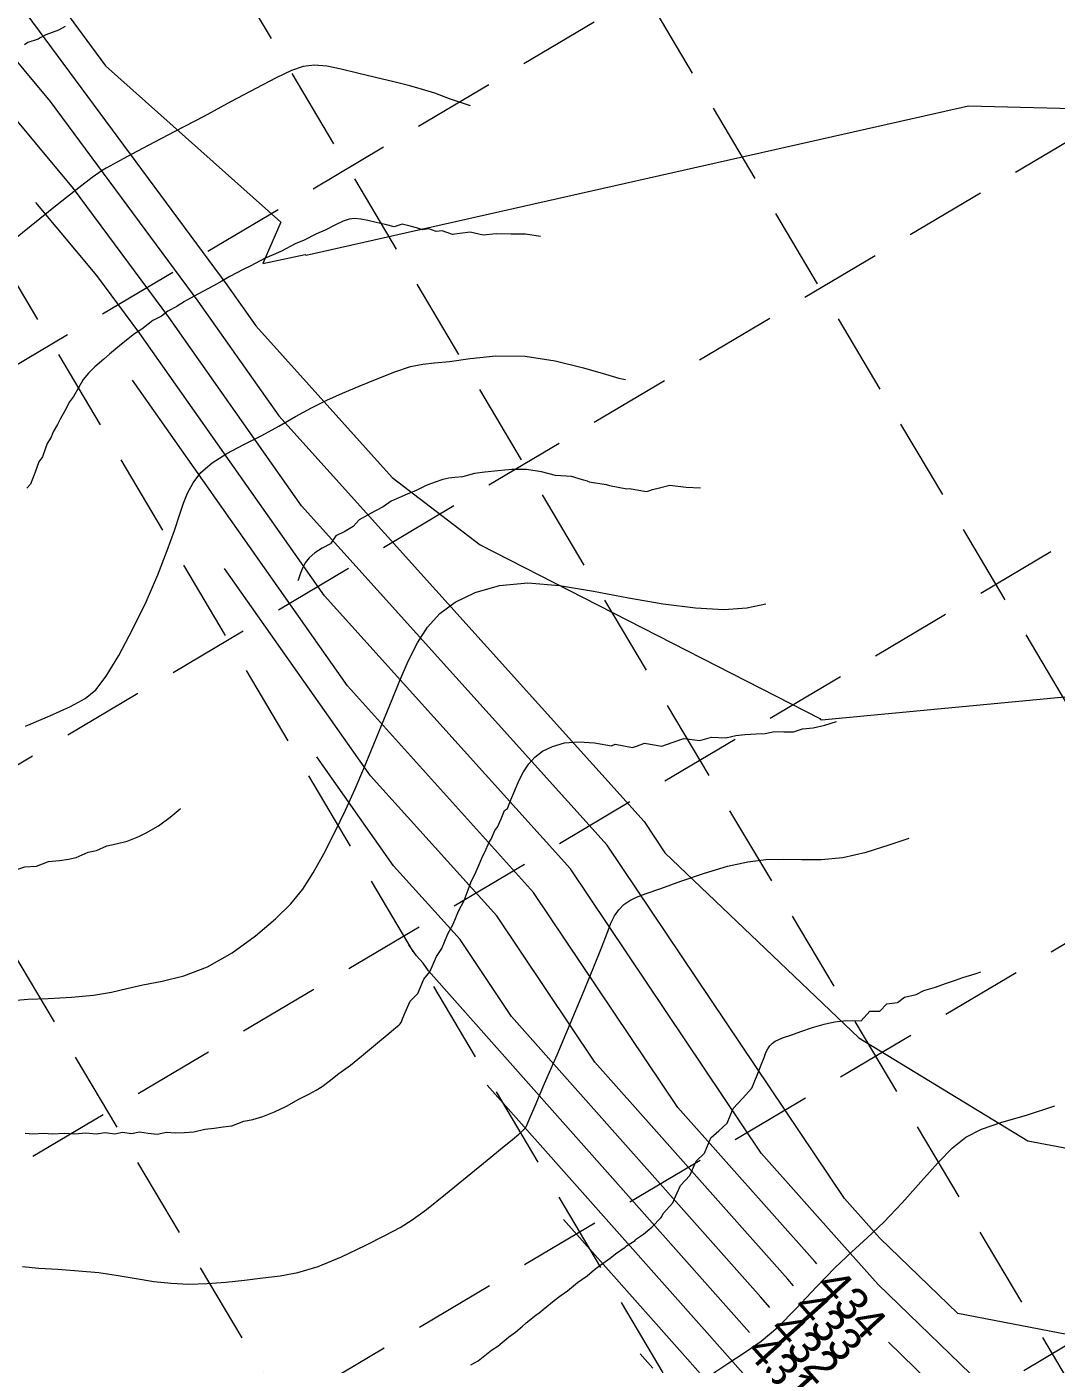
# Model space of a CAD drawing. Header units: inches. Extents: x 2527773 to 2531821, y 6906669 to 6910268.
# Drawn here: x 2529919.7 to 2530079.9, y 6907886.8 to 6908094.8 of the extents above; entities that cross this region are included whole.
import ezdxf
from ezdxf.enums import TextEntityAlignment as Align

# ---------------------------------------------------------------- set-up
doc = ezdxf.new("R2010")
doc.units = ezdxf.units.IN
doc.header["$MEASUREMENT"] = 0
doc.linetypes.add('DGN Style 2', pattern=[85.538802, 51.323281, -34.215521])
doc.linetypes.add('HIDDEN', pattern=[0.009525, 0.00635, -0.003175])
doc.layers.add('GRID', color=254, linetype='HIDDEN')
doc.layers.add('SV-topo-25128(old) - SV-TOPO-CONT-MAJR-LINE', color=253, linetype='DGN Style 2', lineweight=0)
doc.layers.add('SV-topo-25128(old) - SV-TOPO-CONT-MINR-LINE', color=253, linetype='DGN Style 2', lineweight=0)
doc.styles.get("Standard").update_dxf_attribs({"font": 'ARIAL.TTF'})

msp = doc.modelspace()

# ---------------------------------------------------------------- linework, layer by layer
at = {"color": 35, "lineweight": 0}
for p, q in [((2529916.1, 6908110.26), (2529932, 6908088.78)), ((2529901.68, 6908109.16), (2529923.37, 6908083.21)), ((2529919.74, 6908096.74), (2529950.83, 6908054.71)), ((2529927.01, 6908069.69), (2529906, 6908094.81)), ((2529932, 6908088.78), (2529959.27, 6908064.43)), ((2529923.37, 6908083.21), (2529946.33, 6908052.18)), ((2529963.21, 6908059.3), (2530066.21, 6908082.56)), ((2530066.21, 6908082.56), (2530098.28, 6908081.71)), ((2529941.84, 6908049.65), (2529927.01, 6908069.69)), ((2529930.64, 6908056.17), (2529921.16, 6908067.51)), ((2529959.27, 6908064.43), (2529956.43, 6908057.99)), ((2529956.43, 6908057.99), (2529963.01, 6908059.43)), ((2529963.01, 6908059.43), (2529963.11, 6908059.35)), ((2529963.11, 6908059.35), (2529963.21, 6908059.3)), ((2529937.34, 6908047.12), (2529930.64, 6908056.17)), ((2529950.83, 6908054.71), (2529955.34, 6908048.3)), ((2529946.33, 6908052.18), (2529958.92, 6908034.3)), ((2529962.49, 6908020.31), (2529941.84, 6908049.65)), ((2529955.34, 6908048.3), (2529976.59, 6908024.72)), ((2529966.06, 6908006.31), (2529937.34, 6908047.12)), ((2529969.64, 6907992.32), (2529936.17, 6908039.86)), ((2529958.92, 6908034.3), (2530015.74, 6907971.23)), ((2529976.59, 6908024.72), (2529990.25, 6908014.25)), ((2530010.02, 6907967.56), (2529962.49, 6908020.31)), ((2529990.25, 6908014.25), (2530043.06, 6907987.24)), ((2529973.21, 6907978.33), (2529950.5, 6908010.59)), ((2530004.29, 6907963.89), (2529966.06, 6908006.31)), ((2530043.34, 6907987.02), (2530110.18, 6907993.42)), ((2529998.57, 6907960.21), (2529969.64, 6907992.32)), ((2530043.06, 6907987.24), (2530043.2, 6907987.1)), ((2530043.2, 6907987.1), (2530043.34, 6907987.02)), ((2529976.78, 6907964.33), (2529964.83, 6907981.31)), ((2529992.84, 6907956.54), (2529973.21, 6907978.33)), ((2530015.74, 6907971.23), (2530019, 6907966.37)), ((2530046.9, 6907912.59), (2530010.02, 6907967.56)), ((2530019, 6907966.37), (2530049.13, 6907937.61)), ((2529987.12, 6907952.86), (2529976.78, 6907964.33)), ((2530033.96, 6907919.67), (2530004.29, 6907963.89)), ((2530021.02, 6907926.75), (2529998.57, 6907960.21)), ((2530008.08, 6907933.83), (2529992.84, 6907956.54)), ((2529980.36, 6907950.34), (2529979.16, 6907952.04)), ((2529995.14, 6907940.91), (2529987.12, 6907952.86)), ((2529981.4, 6907949.19), (2529980.36, 6907950.34)), ((2529982.2, 6907947.99), (2529981.4, 6907949.19)), ((2530029.69, 6907894.5), (2529982.2, 6907947.99)), ((2530033.89, 6907897.27), (2529995.14, 6907940.91)), ((2530049.13, 6907937.61), (2530075.42, 6907921.58)), ((2530038.09, 6907900.04), (2530008.08, 6907933.83)), ((2530025.49, 6907891.74), (2529991.33, 6907930.22)), ((2530042.28, 6907902.8), (2530021.02, 6907926.75)), ((2530075.42, 6907921.58), (2530081.78, 6907920.36)), ((2530046.48, 6907905.57), (2530033.96, 6907919.67)), ((2530050.68, 6907908.33), (2530046.9, 6907912.59)), ((2530021.29, 6907888.97), (2530003.22, 6907909.32)), ((2530052.39, 6907906.41), (2530050.68, 6907908.33)), ((2530064.52, 6907894.71), (2530052.39, 6907906.41)), ((2530052.15, 6907899.21), (2530046.48, 6907905.57)), ((2530042.61, 6907902.43), (2530042.28, 6907902.8)), ((2530038.97, 6907899.04), (2530038.09, 6907900.04)), ((2530073.89, 6907878.22), (2530052.15, 6907899.21)), ((2530035.33, 6907895.66), (2530033.89, 6907897.27)), ((2530032.14, 6907891.76), (2530029.69, 6907894.5)), ((2530095.24, 6907888.84), (2530064.52, 6907894.71)), ((2530049.3, 6907865.04), (2530025.49, 6907891.74)), ((2530120.05, 6907826.21), (2530053.74, 6907890.24)), ((2530017.1, 6907886.21), (2530015.12, 6907888.43)), ((2530050.69, 6907856.01), (2530021.29, 6907888.97))]:
    msp.add_line(p, q, dxfattribs=at)
at = {"layer": 'GRID', "color": 252, "linetype": 'HIDDEN', "lineweight": 0, "ltscale": 2000}
for p, q in [((2529277.5, 6909343.38), (2530234.61, 6907731.66)), ((2529231.45, 6909316.03), (2530188.56, 6907704.31)), ((2529185.41, 6909288.69), (2530142.52, 6907676.97)), ((2529139.37, 6909261.35), (2530096.48, 6907649.63)), ((2528588.4, 6907252.59), (2531443.09, 6908947.83)), ((2528615.74, 6907206.54), (2531470.43, 6908901.78)), ((2528643.09, 6907160.5), (2531497.77, 6908855.74)), ((2528670.43, 6907114.46), (2531525.11, 6908809.7)), ((2528698.92, 6907068.82), (2531553.61, 6908764.06))]:
    msp.add_line(p, q, dxfattribs=at)
at = {"layer": 'SV-topo-25128(old) - SV-TOPO-CONT-MAJR-LINE', "color": 35, "lineweight": 0}
for p, q in [((2529921.81, 6908093.1), (2529921.53, 6908092.92)), ((2529922.12, 6908093.28), (2529921.81, 6908093.1)), ((2529922.69, 6908093.6), (2529922.12, 6908093.28)), ((2529924.65, 6908094.29), (2529922.69, 6908093.6)), ((2529925.69, 6908094.85), (2529924.65, 6908094.29)), ((2529919.88, 6908092.41), (2529919.36, 6908092.04)), ((2529921.53, 6908092.92), (2529919.88, 6908092.41)), ((2529989.49, 6908006.87), (2529993.27, 6908007.94)), ((2529993.27, 6908007.94), (2529997.67, 6908008.34)), ((2529997.67, 6908008.34), (2530002.6, 6908007.96)), ((2530002.6, 6908007.96), (2530007.87, 6908007.06)), ((2529986.38, 6908005.36), (2529989.49, 6908006.87)), ((2530007.87, 6908007.06), (2530013.31, 6908006)), ((2530013.31, 6908006), (2530018.71, 6908005.08)), ((2529982.08, 6908001.47), (2529983.96, 6908003.56)), ((2529983.96, 6908003.56), (2529986.38, 6908005.36)), ((2530018.71, 6908005.08), (2530023.76, 6908004.46)), ((2530023.76, 6908004.46), (2530028.17, 6908004.23)), ((2530028.17, 6908004.23), (2530031.72, 6908004.46)), ((2530031.72, 6908004.46), (2530034.69, 6908005.08)), ((2529980.5, 6907999), (2529982.08, 6908001.47)), ((2529979.07, 6907996.16), (2529980.5, 6907999)), ((2529977.75, 6907993.15), (2529979.07, 6907996.16)), ((2529976.55, 6907990.22), (2529977.75, 6907993.15)), ((2529975.47, 6907987.55), (2529976.55, 6907990.22)), ((2529974.43, 6907985), (2529975.47, 6907987.55)), ((2529973.35, 6907982.36), (2529974.43, 6907985)), ((2529972.14, 6907979.47), (2529973.35, 6907982.36)), ((2529970.79, 6907976.33), (2529972.14, 6907979.47)), ((2529969.29, 6907973), (2529970.79, 6907976.33)), ((2529967.65, 6907969.57), (2529969.29, 6907973)), ((2529965.95, 6907966.23), (2529967.65, 6907969.57)), ((2529964.28, 6907963.23), (2529965.95, 6907966.23)), ((2529962.65, 6907960.71), (2529964.28, 6907963.23)), ((2529960.81, 6907958.44), (2529962.65, 6907960.71)), ((2529958.44, 6907956.08), (2529960.81, 6907958.44)), ((2529955.31, 6907953.44), (2529958.44, 6907956.08)), ((2529951.67, 6907950.8), (2529955.31, 6907953.44)), ((2529947.85, 6907948.63), (2529951.67, 6907950.8)), ((2529944.16, 6907947.22), (2529947.85, 6907948.63)), ((2529935.3, 6907945.24), (2529937.81, 6907945.82)), ((2529937.81, 6907945.82), (2529940.77, 6907946.39)), ((2529940.77, 6907946.39), (2529944.16, 6907947.22)), ((2529917.56, 6907943.39), (2529919.89, 6907943.58)), ((2529919.89, 6907943.58), (2529923.07, 6907943.73)), ((2529923.07, 6907943.73), (2529926.69, 6907943.92)), ((2529926.69, 6907943.92), (2529930.11, 6907944.22)), ((2529930.11, 6907944.22), (2529932.89, 6907944.68)), ((2529932.89, 6907944.68), (2529935.3, 6907945.24))]:
    msp.add_line(p, q, dxfattribs=at)
at = {"layer": 'SV-topo-25128(old) - SV-TOPO-CONT-MINR-LINE', "color": 35, "lineweight": 0}
for p, q in [((2529964.48, 6908088.86), (2529962.75, 6908088.66)), ((2529966.4, 6908088.69), (2529964.48, 6908088.86)), ((2529958.52, 6908086.89), (2529955.36, 6908085.23)), ((2529960.89, 6908088.02), (2529958.52, 6908086.89)), ((2529962.75, 6908088.66), (2529960.89, 6908088.02)), ((2529968.61, 6908088.24), (2529966.4, 6908088.69)), ((2529971.15, 6908087.63), (2529968.61, 6908088.24)), ((2529973.98, 6908086.96), (2529971.15, 6908087.63)), ((2529976.82, 6908086.29), (2529973.98, 6908086.96)), ((2529955.36, 6908085.23), (2529951.53, 6908083.19)), ((2529979.33, 6908085.66), (2529976.82, 6908086.29)), ((2529981.31, 6908085.1), (2529979.33, 6908085.66)), ((2529983.18, 6908084.49), (2529981.31, 6908085.1)), ((2529951.53, 6908083.19), (2529947.25, 6908080.9)), ((2529985.5, 6908083.64), (2529983.18, 6908084.49)), ((2529988.73, 6908082.54), (2529985.5, 6908083.64)), ((2529947.25, 6908080.9), (2529942.79, 6908078.54)), ((2529942.79, 6908078.54), (2529938.63, 6908076.35)), ((2529938.63, 6908076.35), (2529935.31, 6908074.61)), ((2529935.31, 6908074.61), (2529933.23, 6908073.48)), ((2529931.48, 6908072.47), (2529930.92, 6908072.11)), ((2529932.09, 6908072.84), (2529931.48, 6908072.47)), ((2529933.23, 6908073.48), (2529932.09, 6908072.84)), ((2529929.89, 6908071.37), (2529927.84, 6908069.79)), ((2529930.92, 6908072.11), (2529929.89, 6908071.37)), ((2529927.84, 6908069.79), (2529924.45, 6908067.12)), ((2529924.45, 6908067.12), (2529920.41, 6908063.89)), ((2529920.41, 6908063.89), (2529916.64, 6908060.82)), ((2529967.75, 6908064.03), (2529966.17, 6908063.2)), ((2529968.94, 6908064.59), (2529967.75, 6908064.03)), ((2529969.87, 6908064.91), (2529968.94, 6908064.59)), ((2529970.73, 6908065.01), (2529969.87, 6908064.91)), ((2529971.69, 6908064.93), (2529970.73, 6908065.01)), ((2529972.8, 6908064.7), (2529971.69, 6908064.93)), ((2529974.07, 6908064.4), (2529972.8, 6908064.7)), ((2529975.48, 6908064.06), (2529974.07, 6908064.4)), ((2529976.9, 6908063.73), (2529975.48, 6908064.06)), ((2529978.11, 6908064.13), (2529976.9, 6908063.73)), ((2529979.36, 6908063.82), (2529978.11, 6908064.13)), ((2529964.8, 6908062.65), (2529962.88, 6908061.63)), ((2529966.17, 6908063.2), (2529964.8, 6908062.65)), ((2529980.35, 6908063.54), (2529979.36, 6908063.82)), ((2529981.29, 6908063.23), (2529980.35, 6908063.54)), ((2529982.25, 6908063.43), (2529981.29, 6908063.23)), ((2529983.41, 6908063), (2529982.25, 6908063.43)), ((2529984.33, 6908063.09), (2529983.41, 6908063)), ((2529985.94, 6908062.54), (2529984.33, 6908063.09)), ((2529987.1, 6908062.66), (2529985.94, 6908062.54)), ((2529988.72, 6908062.88), (2529987.1, 6908062.66)), ((2529990.74, 6908062.43), (2529988.72, 6908062.88)), ((2529992.74, 6908062.63), (2529990.74, 6908062.43)), ((2529995.05, 6908062.59), (2529992.74, 6908062.63)), ((2529997.31, 6908062.57), (2529995.05, 6908062.59)), ((2529999.66, 6908062.22), (2529997.31, 6908062.57)), ((2529959.35, 6908059.91), (2529958.05, 6908059.36)), ((2529961.49, 6908061.05), (2529959.35, 6908059.91)), ((2529962.88, 6908061.63), (2529961.49, 6908061.05)), ((2529954.6, 6908057.65), (2529953.39, 6908057.06)), ((2529956.83, 6908058.83), (2529954.6, 6908057.65)), ((2529958.05, 6908059.36), (2529956.83, 6908058.83)), ((2529951.31, 6908055.97), (2529950.08, 6908055.28)), ((2529953.39, 6908057.06), (2529951.31, 6908055.97)), ((2529947.13, 6908053.67), (2529945.79, 6908052.93)), ((2529948.79, 6908054.54), (2529947.13, 6908053.67)), ((2529950.08, 6908055.28), (2529948.79, 6908054.54)), ((2529943.6, 6908051.68), (2529943.08, 6908051.31)), ((2529943.88, 6908051.86), (2529943.6, 6908051.68)), ((2529944.18, 6908052.05), (2529943.88, 6908051.86)), ((2529944.75, 6908052.37), (2529944.18, 6908052.05)), ((2529945.79, 6908052.93), (2529944.75, 6908052.37)), ((2529940.67, 6908049.82), (2529939.34, 6908049.13)), ((2529941.69, 6908050.61), (2529940.67, 6908049.82)), ((2529943.08, 6908051.31), (2529941.69, 6908050.61)), ((2529937.64, 6908047.79), (2529936.5, 6908047.08)), ((2529939.34, 6908049.13), (2529937.64, 6908047.79)), ((2529934.48, 6908045.46), (2529932.59, 6908043.93)), ((2529936.5, 6908047.08), (2529934.48, 6908045.46)), ((2529931.73, 6908043.16), (2529930.33, 6908041.97)), ((2529932.59, 6908043.93), (2529931.73, 6908043.16)), ((2529985.48, 6908042.78), (2529988.71, 6908043.23)), ((2529988.71, 6908043.23), (2529992.71, 6908043.63)), ((2529992.71, 6908043.63), (2529997.23, 6908043.59)), ((2529997.23, 6908043.59), (2530001.94, 6908042.88)), ((2529930.33, 6908041.97), (2529929.33, 6908040.97)), ((2529974.24, 6908040.08), (2529976.99, 6908041.17)), ((2529976.99, 6908041.17), (2529979.4, 6908041.98)), ((2529979.4, 6908041.98), (2529981.32, 6908042.37)), ((2529981.32, 6908042.37), (2529983.16, 6908042.55)), ((2529983.16, 6908042.55), (2529985.48, 6908042.78)), ((2530001.94, 6908042.88), (2530006.31, 6908041.8)), ((2530006.31, 6908041.8), (2530009.73, 6908040.78)), ((2529928.53, 6908039.95), (2529927.76, 6908038.7)), ((2529929.33, 6908040.97), (2529928.53, 6908039.95)), ((2529968.86, 6908037.83), (2529971.46, 6908038.92)), ((2529971.46, 6908038.92), (2529974.24, 6908040.08)), ((2530009.73, 6908040.78), (2530011.8, 6908040.18)), ((2530011.8, 6908040.18), (2530012.88, 6908039.97)), ((2529927, 6908037.31), (2529926.39, 6908036.51)), ((2529927.76, 6908038.7), (2529927, 6908037.31)), ((2529966.41, 6908036.76), (2529968.86, 6908037.83)), ((2529925.65, 6908035.11), (2529924.94, 6908033.79)), ((2529926.39, 6908036.51), (2529925.65, 6908035.11)), ((2529961.53, 6908034.22), (2529964, 6908035.59)), ((2529964, 6908035.59), (2529966.41, 6908036.76)), ((2529924.51, 6908032.99), (2529923.84, 6908031.82)), ((2529924.94, 6908033.79), (2529924.51, 6908032.99)), ((2529956.28, 6908031.26), (2529958.96, 6908032.74)), ((2529958.96, 6908032.74), (2529961.53, 6908034.22)), ((2529923.52, 6908031.03), (2529922.89, 6908030.04)), ((2529923.84, 6908031.82), (2529923.52, 6908031.03)), ((2529953.5, 6908029.85), (2529956.28, 6908031.26)), ((2529922.58, 6908029.12), (2529922.19, 6908027.93)), ((2529922.89, 6908030.04), (2529922.58, 6908029.12)), ((2529950.84, 6908028.47), (2529953.5, 6908029.85)), ((2529921.6, 6908027.15), (2529921.04, 6908025.58)), ((2529922.19, 6908027.93), (2529921.6, 6908027.15)), ((2529946.83, 6908025.51), (2529948.55, 6908027.04)), ((2529948.55, 6908027.04), (2529950.84, 6908028.47)), ((2529921.04, 6908025.58), (2529920.3, 6908023.7)), ((2529945.6, 6908023.91), (2529946.83, 6908025.51)), ((2529920.3, 6908023.7), (2529919.73, 6908023.1)), ((2529944.09, 6908020.72), (2529944.74, 6908022.31)), ((2529944.74, 6908022.31), (2529945.6, 6908023.91)), ((2530006.93, 6908024.15), (2530007.2, 6908024.07)), ((2530007.2, 6908024.07), (2530009.83, 6908023.62)), ((2530009.83, 6908023.62), (2530010.37, 6908023.51)), ((2530010.37, 6908023.51), (2530013.09, 6908022.98)), ((2530013.09, 6908022.98), (2530013.41, 6908023.01)), ((2530013.41, 6908023.01), (2530016.11, 6908022.55)), ((2530016.11, 6908022.55), (2530016.47, 6908022.67)), ((2530016.47, 6908022.67), (2530017.08, 6908022.88)), ((2530017.08, 6908022.88), (2530018.14, 6908023.15)), ((2530018.14, 6908023.15), (2530019.77, 6908023.53)), ((2530019.77, 6908023.53), (2530022.29, 6908023.22)), ((2530022.29, 6908023.22), (2530024.5, 6908023.11)), ((2529943.47, 6908018.88), (2529944.09, 6908020.72)), ((2529942.69, 6908016.5), (2529943.47, 6908018.88)), ((2529941.57, 6908013.37), (2529942.69, 6908016.5)), ((2529940.1, 6908009.6), (2529941.57, 6908013.37)), ((2529938.29, 6908005.42), (2529940.1, 6908009.6)), ((2529936.19, 6908001.09), (2529938.29, 6908005.42)), ((2529934.03, 6907997.07), (2529936.19, 6908001.09)), ((2529932.08, 6907993.84), (2529934.03, 6907997.07)), ((2529930.47, 6907991.72), (2529932.08, 6907993.84)), ((2529928.81, 6907990.34), (2529930.47, 6907991.72)), ((2529923.32, 6907987.66), (2529926.54, 6907989.13)), ((2529926.54, 6907989.13), (2529928.81, 6907990.34)), ((2529919.56, 6907986.08), (2529923.32, 6907987.66)), ((2530031.43, 6907984.77), (2530033.2, 6907984.88)), ((2530033.2, 6907984.88), (2530034.56, 6907984.92)), ((2530034.56, 6907984.92), (2530036.05, 6907985.23)), ((2530036.05, 6907985.23), (2530037.47, 6907985.19)), ((2530037.47, 6907985.19), (2530039, 6907985.19)), ((2530039, 6907985.19), (2530040.37, 6907985.64)), ((2530040.37, 6907985.64), (2530042.04, 6907985.81)), ((2530042.04, 6907985.81), (2530043.87, 6907986.22)), ((2530043.87, 6907986.22), (2530045.66, 6907986.78)), ((2529999.95, 6907982.16), (2530001.5, 6907982.92)), ((2530001.5, 6907982.92), (2530003.39, 6907983.45)), ((2530003.39, 6907983.45), (2530005.59, 6907983.65)), ((2530005.59, 6907983.65), (2530008.06, 6907983.46)), ((2530008.06, 6907983.46), (2530010.69, 6907983.01)), ((2530010.69, 6907983.01), (2530011.23, 6907983.27)), ((2530011.23, 6907983.27), (2530013.95, 6907982.74)), ((2530013.95, 6907982.74), (2530014.7, 6907983.02)), ((2530014.7, 6907983.02), (2530015.82, 6907983.4)), ((2530015.82, 6907983.4), (2530018.52, 6907982.94)), ((2530018.52, 6907982.94), (2530020.09, 6907983.5)), ((2530020.09, 6907983.5), (2530021.91, 6907984.13)), ((2530021.91, 6907984.13), (2530024.44, 6907983.82)), ((2530024.44, 6907983.82), (2530026.24, 6907984.37)), ((2530026.24, 6907984.37), (2530028.45, 6907984.25)), ((2530028.45, 6907984.25), (2530030.02, 6907984.6)), ((2530030.02, 6907984.6), (2530031.43, 6907984.77)), ((2529997.8, 6907980.22), (2529998.74, 6907981.26)), ((2529998.74, 6907981.26), (2529999.95, 6907982.16)), ((2529996.29, 6907977.56), (2529997.01, 6907978.98)), ((2529997.01, 6907978.98), (2529997.8, 6907980.22)), ((2529995.63, 6907976.06), (2529996.29, 6907977.56)), ((2529994.49, 6907973.26), (2529995.03, 6907974.59)), ((2529995.03, 6907974.59), (2529995.63, 6907976.06)), ((2529993.51, 6907971.65), (2529994.03, 6907972.93)), ((2529994.03, 6907972.93), (2529994.49, 6907973.26)), ((2529992.57, 6907969.92), (2529992.97, 6907970.33)), ((2529992.97, 6907970.33), (2529993.51, 6907971.65)), ((2529991.64, 6907968.01), (2529991.97, 6907968.48)), ((2529991.97, 6907968.48), (2529992.57, 6907969.92)), ((2530053.89, 6907967.58), (2530056.99, 6907968.66)), ((2529990.69, 6907965.88), (2529990.96, 6907966.44)), ((2529990.96, 6907966.44), (2529991.64, 6907968.01)), ((2530046.66, 6907965.64), (2530050.31, 6907966.47)), ((2530050.31, 6907966.47), (2530053.89, 6907967.58)), ((2529989.64, 6907963.44), (2529989.94, 6907964.21)), ((2529989.94, 6907964.21), (2529990.69, 6907965.88)), ((2530025.12, 6907963.19), (2530028.73, 6907964.28)), ((2530028.73, 6907964.28), (2530031.88, 6907964.97)), ((2530031.88, 6907964.97), (2530034.69, 6907965.31)), ((2530034.69, 6907965.31), (2530037.41, 6907965.38)), ((2530037.41, 6907965.38), (2530040.25, 6907965.3)), ((2530040.25, 6907965.3), (2530043.31, 6907965.3)), ((2530043.31, 6907965.3), (2530046.66, 6907965.64)), ((2529988.82, 6907961.73), (2529989.64, 6907963.44)), ((2530021.47, 6907961.93), (2530025.12, 6907963.19)), ((2529987.74, 6907958.97), (2529988.38, 6907960.59)), ((2529988.38, 6907960.59), (2529988.82, 6907961.73)), ((2530014.59, 6907959.49), (2530016.09, 6907960.04)), ((2530016.09, 6907960.04), (2530018.33, 6907960.81)), ((2530018.33, 6907960.81), (2530021.47, 6907961.93)), ((2529986.89, 6907957.3), (2529987.74, 6907958.97)), ((2530011.8, 6907957.49), (2530012.6, 6907958.31)), ((2530012.6, 6907958.31), (2530013.52, 6907958.97)), ((2530013.52, 6907958.97), (2530014.59, 6907959.49)), ((2529986.07, 6907955.28), (2529986.89, 6907957.3)), ((2530010.59, 6907955.43), (2530011.14, 6907956.55)), ((2530011.14, 6907956.55), (2530011.8, 6907957.49)), ((2529984.27, 6907951.49), (2529985.23, 6907953.78)), ((2529985.23, 6907953.78), (2529986.07, 6907955.28)), ((2530009.12, 6907951.61), (2530009.99, 6907953.89)), ((2530009.99, 6907953.89), (2530010.59, 6907955.43)), ((2530007.84, 6907948.38), (2530009.12, 6907951.61)), ((2529982.43, 6907947.83), (2529983.46, 6907950.23)), ((2529983.46, 6907950.23), (2529984.27, 6907951.49)), ((2529981.51, 6907946.69), (2529982.43, 6907947.83)), ((2530006.19, 6907944.34), (2530007.84, 6907948.38)), ((2530065.34, 6907946.96), (2530067.25, 6907947.52)), ((2530067.25, 6907947.52), (2530068.11, 6907947.84)), ((2529980.54, 6907944.46), (2529981.51, 6907946.69)), ((2530059.28, 6907944.94), (2530061.07, 6907945.49)), ((2530061.07, 6907945.49), (2530062.63, 6907946.02)), ((2530062.63, 6907946.02), (2530064.18, 6907946.56)), ((2530064.18, 6907946.56), (2530065.34, 6907946.96)), ((2529978.61, 6907941.54), (2529979.36, 6907943.28)), ((2529979.36, 6907943.28), (2529980.54, 6907944.46)), ((2530004.27, 6907939.76), (2530006.19, 6907944.34)), ((2530055.18, 6907943.06), (2530056.23, 6907943.9)), ((2530056.23, 6907943.9), (2530058.06, 6907944.31)), ((2530058.06, 6907944.31), (2530059.28, 6907944.94)), ((2529978.18, 6907940.54), (2529978.61, 6907941.54)), ((2530049.53, 6907940.25), (2530050.87, 6907941.75)), ((2530050.87, 6907941.75), (2530052.4, 6907941.75)), ((2530052.4, 6907941.75), (2530053.51, 6907942.89)), ((2530053.51, 6907942.89), (2530055.18, 6907943.06)), ((2529976.85, 6907938.93), (2529977.35, 6907939.35)), ((2529977.35, 6907939.35), (2529977.66, 6907939.62)), ((2529977.66, 6907939.62), (2529977.83, 6907939.78)), ((2529977.83, 6907939.78), (2529977.92, 6907939.91)), ((2529977.92, 6907939.91), (2529978, 6907940.08)), ((2529978, 6907940.08), (2529978.18, 6907940.54)), ((2530002.21, 6907934.95), (2530004.27, 6907939.76)), ((2530040.14, 6907938.57), (2530041.96, 6907939.2)), ((2530041.96, 6907939.2), (2530043.77, 6907939.74)), ((2530043.77, 6907939.74), (2530045.34, 6907940.09)), ((2530045.34, 6907940.09), (2530046.75, 6907940.26)), ((2530046.75, 6907940.26), (2530048.11, 6907940.29)), ((2530048.11, 6907940.29), (2530049.53, 6907940.25)), ((2529973.34, 6907936.04), (2529974.9, 6907937.32)), ((2529974.9, 6907937.32), (2529976.06, 6907938.28)), ((2529976.06, 6907938.28), (2529976.85, 6907938.93)), ((2530035.7, 6907936.76), (2530036.16, 6907937.09)), ((2530036.16, 6907937.09), (2530036.7, 6907937.35)), ((2530036.7, 6907937.35), (2530037.45, 6907937.62)), ((2530037.45, 6907937.62), (2530038.57, 6907938.01)), ((2530038.57, 6907938.01), (2530040.14, 6907938.57)), ((2529971.78, 6907934.72), (2529973.34, 6907936.04)), ((2530000.28, 6907930.48), (2530002.21, 6907934.95)), ((2530034.4, 6907934.55), (2530034.7, 6907935.32)), ((2530034.7, 6907935.32), (2530034.97, 6907935.88)), ((2530034.97, 6907935.88), (2530035.3, 6907936.35)), ((2530035.3, 6907936.35), (2530035.7, 6907936.76)), ((2529968.27, 6907932.03), (2529970.09, 6907933.35)), ((2529970.09, 6907933.35), (2529971.78, 6907934.72)), ((2530033.32, 6907931.79), (2530033.96, 6907933.41)), ((2530033.96, 6907933.41), (2530034.4, 6907934.55)), ((2529965.68, 6907930.03), (2529966.78, 6907930.84)), ((2529966.78, 6907930.84), (2529968.27, 6907932.03)), ((2530032.5, 6907929.77), (2530033.32, 6907931.79)), ((2529962.03, 6907928.04), (2529963.61, 6907928.85)), ((2529963.61, 6907928.85), (2529964.74, 6907929.45)), ((2529964.74, 6907929.45), (2529965.68, 6907930.03)), ((2529998.79, 6907927.01), (2530000.28, 6907930.48)), ((2530031.03, 6907928.13), (2530032.5, 6907929.77)), ((2529958.27, 6907926.08), (2529960.12, 6907926.96)), ((2529960.12, 6907926.96), (2529962.03, 6907928.04)), ((2529997.93, 6907925), (2529998.79, 6907927.01)), ((2530028.65, 6907924.33), (2530029.61, 6907926.62)), ((2530029.61, 6907926.62), (2530031.03, 6907928.13)), ((2530075.2, 6907925.57), (2530079.64, 6907926.99)), ((2529951.65, 6907923.91), (2529953.49, 6907924.61)), ((2529953.49, 6907924.61), (2529954.88, 6907924.87)), ((2529954.88, 6907924.87), (2529956.45, 6907925.34)), ((2529956.45, 6907925.34), (2529958.27, 6907926.08)), ((2529997.56, 6907924.09), (2529997.93, 6907925)), ((2530071.38, 6907924.46), (2530075.2, 6907925.57)), ((2529919.48, 6907922.79), (2529920.75, 6907922.68)), ((2529920.75, 6907922.68), (2529922.34, 6907922.76)), ((2529922.34, 6907922.76), (2529923.81, 6907922.66)), ((2529923.81, 6907922.66), (2529925.62, 6907922.76)), ((2529925.62, 6907922.76), (2529927.23, 6907922.65)), ((2529927.23, 6907922.65), (2529928.94, 6907922.8)), ((2529928.94, 6907922.8), (2529930.53, 6907922.65)), ((2529930.53, 6907922.65), (2529931.92, 6907922.88)), ((2529931.92, 6907922.88), (2529933.42, 6907922.66)), ((2529933.42, 6907922.66), (2529934.62, 6907922.94)), ((2529934.62, 6907922.94), (2529936.03, 6907922.69)), ((2529936.03, 6907922.69), (2529937.28, 6907922.98)), ((2529937.28, 6907922.98), (2529938.64, 6907922.76)), ((2529938.64, 6907922.76), (2529940, 6907922.62)), ((2529940, 6907922.62), (2529941.48, 6907922.9)), ((2529941.48, 6907922.9), (2529942.86, 6907922.84)), ((2529942.86, 6907922.84), (2529944.27, 6907922.87)), ((2529944.27, 6907922.87), (2529945.73, 6907922.98)), ((2529945.73, 6907922.98), (2529947.42, 6907923.4)), ((2529947.42, 6907923.4), (2529948.88, 6907923.56)), ((2529948.88, 6907923.56), (2529950.3, 6907923.74)), ((2529950.3, 6907923.74), (2529951.65, 6907923.91)), ((2529995.26, 6907921.78), (2529996.27, 6907922.62)), ((2529996.27, 6907922.62), (2529996.88, 6907923.16)), ((2529996.88, 6907923.16), (2529997.22, 6907923.49)), ((2529997.22, 6907923.49), (2529997.4, 6907923.75)), ((2529997.4, 6907923.75), (2529997.56, 6907924.09)), ((2530026.15, 6907922.04), (2530027.37, 6907923.12)), ((2530027.37, 6907923.12), (2530028.65, 6907924.33)), ((2530065.81, 6907922.16), (2530068.25, 6907923.41)), ((2530068.25, 6907923.41), (2530071.38, 6907924.46)), ((2529991.36, 6907918.57), (2529993.68, 6907920.48)), ((2529993.68, 6907920.48), (2529995.26, 6907921.78)), ((2530025.12, 6907919.63), (2530026.15, 6907922.04)), ((2530061.49, 6907918.2), (2530063.71, 6907920.49)), ((2530063.71, 6907920.49), (2530065.81, 6907922.16)), ((2529988.25, 6907916.01), (2529991.36, 6907918.57)), ((2530022.86, 6907916.18), (2530023.83, 6907918.41)), ((2530023.83, 6907918.41), (2530025.12, 6907919.63)), ((2530021.4, 6907914.65), (2530022.86, 6907916.18)), ((2530058.81, 6907915.21), (2530061.49, 6907918.2)), ((2529984.88, 6907913.26), (2529988.25, 6907916.01)), ((2530020.65, 6907912.92), (2530021.4, 6907914.65)), ((2530055.88, 6907911.93), (2530058.81, 6907915.21)), ((2529981.89, 6907910.88), (2529984.88, 6907913.26)), ((2530020.22, 6907911.91), (2530020.65, 6907912.92)), ((2529979.7, 6907909.27), (2529981.89, 6907910.88)), ((2530018.5, 6907909.81), (2530018.69, 6907910.27)), ((2530018.69, 6907910.27), (2530020.22, 6907911.91)), ((2530053.03, 6907908.9), (2530055.88, 6907911.93)), ((2529975.55, 6907906.9), (2529977.82, 6907908.11)), ((2529977.82, 6907908.11), (2529979.7, 6907909.27)), ((2530015.67, 6907907.08), (2530016.96, 6907908.17)), ((2530016.96, 6907908.17), (2530018.42, 6907909.64)), ((2530018.42, 6907909.64), (2530018.5, 6907909.81)), ((2530050.47, 6907906.48), (2530053.03, 6907908.9)), ((2529972.39, 6907905.29), (2529975.55, 6907906.9)), ((2530013, 6907905.22), (2530014.34, 6907906.09)), ((2530014.34, 6907906.09), (2530014.43, 6907906.22)), ((2530014.43, 6907906.22), (2530015.67, 6907907.08)), ((2530048.04, 6907904.32), (2530050.47, 6907906.48)), ((2529968.7, 6907903.54), (2529972.39, 6907905.29)), ((2530010.47, 6907903.33), (2530010.97, 6907903.75)), ((2530010.97, 6907903.75), (2530011.28, 6907904.02)), ((2530011.28, 6907904.02), (2530012.83, 6907905.05)), ((2530012.83, 6907905.05), (2530013, 6907905.22)), ((2530045.45, 6907901.88), (2530048.04, 6907904.32)), ((2529919.07, 6907902.01), (2529921.61, 6907901.79)), ((2529921.61, 6907901.79), (2529924.56, 6907901.6)), ((2529961.92, 6907901.11), (2529965.06, 6907902.05)), ((2529965.06, 6907902.05), (2529968.7, 6907903.54)), ((2530008.05, 6907901.55), (2530008.84, 6907902.2)), ((2530008.84, 6907902.2), (2530010.47, 6907903.33)), ((2530042.52, 6907898.83), (2530045.45, 6907901.88)), ((2529924.56, 6907901.6), (2529927.77, 6907901.38)), ((2529927.77, 6907901.38), (2529930.96, 6907901.08)), ((2529930.96, 6907901.08), (2529933.95, 6907900.64)), ((2529933.95, 6907900.64), (2529936.76, 6907900.15)), ((2529936.76, 6907900.15), (2529939.48, 6907899.71)), ((2529939.48, 6907899.71), (2529942.19, 6907899.42)), ((2529947.77, 6907899.36), (2529950.69, 6907899.58)), ((2529950.69, 6907899.58), (2529953.61, 6907899.91)), ((2529953.61, 6907899.91), (2529956.44, 6907900.26)), ((2529956.44, 6907900.26), (2529959.14, 6907900.6)), ((2529959.14, 6907900.6), (2529961.92, 6907901.11)), ((2530003.85, 6907898.26), (2530005.4, 6907899.54)), ((2530005.4, 6907899.54), (2530006.89, 6907900.6)), ((2530006.89, 6907900.6), (2530008.05, 6907901.55)), ((2529942.19, 6907899.42), (2529944.95, 6907899.3)), ((2529944.95, 6907899.3), (2529947.77, 6907899.36)), ((2530002.65, 6907897.39), (2530003.85, 6907898.26)), ((2530039.45, 6907895.54), (2530042.52, 6907898.83)), ((2530000.07, 6907895.34), (2530001.76, 6907896.72)), ((2530001.76, 6907896.72), (2530002.65, 6907897.39)), ((2530036.53, 6907892.6), (2530039.45, 6907895.54)), ((2529997.43, 6907893.25), (2529998.93, 6907894.44)), ((2529998.93, 6907894.44), (2529999.42, 6907894.84)), ((2529999.42, 6907894.84), (2530000.07, 6907895.34)), ((2529994.68, 6907891.04), (2529995.77, 6907891.84)), ((2529995.77, 6907891.84), (2529996.82, 6907892.73)), ((2529996.82, 6907892.73), (2529997.43, 6907893.25)), ((2530033.94, 6907890.41), (2530036.53, 6907892.6)), ((2529992.04, 6907889.04), (2529992.98, 6907889.62)), ((2529992.98, 6907889.62), (2529994.68, 6907891.04)), ((2530031.47, 6907888.69), (2530033.94, 6907890.41)), ((2529988.78, 6907886.76), (2529989.92, 6907887.37)), ((2529989.92, 6907887.37), (2529992.04, 6907889.04)), ((2530028.79, 6907886.95), (2530031.47, 6907888.69)), ((2530025.68, 6907884.88), (2530028.79, 6907886.95))]:
    msp.add_line(p, q, dxfattribs=at)
at = {"layer": 'SV-topo-25128(old) - SV-TOPO-CONT-MINR-LINE', "color": 35, "lineweight": 0, "flags": 128}
for points in [[(2530006.93, 6908024.15), (2530006.16, 6908024.37), (2530004.45, 6908024.88), (2530001.99, 6908025.07), (2529999.8, 6908025.61), (2529997.45, 6908025.96), (2529995.19, 6908025.98), (2529992.99, 6908025.78), (2529990.99, 6908025.58), (2529989.37, 6908025.36), (2529987.48, 6908024.82), (2529986.32, 6908024.71), (2529985.4, 6908024.62), (2529984.44, 6908024.42), (2529983.24, 6908024.02), (2529981.86, 6908023.47), (2529980.31, 6908022.72), (2529978.92, 6908022.14), (2529977.62, 6908021.59), (2529976.39, 6908021.06), (2529975.18, 6908020.16), (2529973.98, 6908019.57), (2529972.74, 6908018.89), (2529971.46, 6908018.15), (2529970.52, 6908017.1), (2529969.18, 6908016.36), (2529967.79, 6908015.66), (2529967, 6908014.42), (2529965.67, 6908013.73), (2529964.52, 6908013.02), (2529963.66, 6908012.25), (2529963.05, 6908011.45), (2529962.62, 6908010.65), (2529962.29, 6908009.86), (2529961.98, 6908008.94), (2529961.59, 6908007.75), (2529961.03, 6908006.18), (2529960.32, 6908004.76), (2529959.58, 6908002.88), (2529958.92, 6908001.37), (2529958.32, 6907999.91), (2529957.42, 6907997.82), (2529956.88, 6907996.48), (2529955.83, 6907994.32), (2529955.76, 6907994.15)], [(2529895.14, 6907958.62), (2529895.32, 6907958.65), (2529896.23, 6907958.93), (2529898.03, 6907959.3), (2529899.22, 6907959.63), (2529901.06, 6907960.05), (2529902.58, 6907960.44), (2529904.2, 6907960.83), (2529905.9, 6907961.26), (2529907.35, 6907961.59), (2529908.9, 6907962.01), (2529909.98, 6907962.24), (2529911.41, 6907962.62), (2529912.76, 6907962.97), (2529913.72, 6907963.12), (2529915.12, 6907963.51), (2529916.28, 6907963.6), (2529917.87, 6907963.68), (2529919.46, 6907964.2), (2529921.27, 6907964.29), (2529923.12, 6907965), (2529924.83, 6907965.15), (2529926.22, 6907965.38), (2529927.43, 6907965.66), (2529929.31, 6907966.45), (2529930.56, 6907966.74), (2529932.17, 6907967.47), (2529933.65, 6907967.76), (2529935.35, 6907968.17), (2529937.19, 6907968.88), (2529938.33, 6907969.48), (2529940.24, 6907970.57), (2529942.06, 6907971.89), (2529943.62, 6907973.21), (2529944.81, 6907974.39), (2529945.64, 6907975.08), (2529946.56, 6907976.21), (2529947.37, 6907977.47), (2529948.21, 6907978.97), (2529949.06, 6907980.64), (2529949.86, 6907981.7), (2529950.68, 6907983.42), (2529951.43, 6907985.08), (2529952.41, 6907986.7), (2529953.08, 6907988.27), (2529953.69, 6907989.71), (2529954.77, 6907991.72), (2529955.31, 6907993.04), (2529955.76, 6907994.15)]]:
    msp.add_lwpolyline(points, dxfattribs=at)

# ---------------------------------------------------------------- texts
at = {"color": 35, "lineweight": 0}
for s, rotation, p in [('434', 312.3877, (2530048.11, 6907896.27)), ('433', 311.7286, (2530044.46, 6907892.89)), ('432', 311.7286, (2530040.82, 6907889.5)), ('431', 311.7286, (2530037.17, 6907886.11))]:
    msp.add_text(s, height=5, rotation=rotation, dxfattribs=at).set_placement(p, align=Align.MIDDLE_CENTER)

doc.saveas('drawing.dxf')
